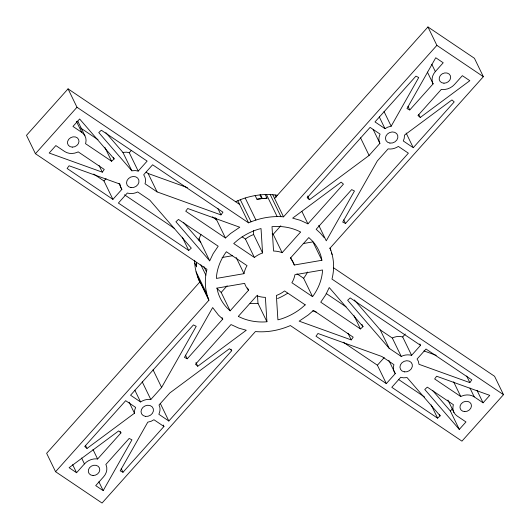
<?xml version="1.0" encoding="UTF-8"?>
<svg xmlns="http://www.w3.org/2000/svg" width="530" height="530" viewBox="0 0 530 530"><rect width="100%" height="100%" fill="white"/><g stroke="black" fill="none" stroke-linecap="round" stroke-linejoin="round"><path stroke-width="0.79" d="M239.633 204.441L68.052 88.861L26.5 135.322L35.43 153.713L206.972 269.313C204.315 279.476 204.852 290.486 208.919 300.205L55.57 471.713L102.051 503.036L255.414 331.561C267.332 332.621 279.423 330.316 290.367 325.559L461.948 441.139L503.5 394.678L494.569 376.287L333.317 267.623M198.492 240.024L200.989 234.445M209.694 260.839L213.166 253.645L218.188 246.211L178.464 219.44L175.914 221.765L209.694 260.839L198.975 238.772M103.178 490.647L131.95 439.834L129.161 438.429L105.808 464.538L106.219 465.3A13.21 11.104 -25.9 0 1 103.595 476.808L95.711 485.619L103.178 490.647L98.891 481.823M161.61 387.45L196.226 326.321L193.437 324.91L130.559 395.214L140.563 401.959C143.557 400.031 147.254 398.924 150.811 399.514L161.61 387.45L153.037 369.788M391.16 126.213L418.726 77.532L415.931 76.128L374.988 121.913L384.985 128.657L387.668 127.18L391.16 126.213L384.018 111.499M102.31 172.171L104.271 169.441L78.155 151.845L77.234 152.322A13.21 11.104 -25.9 0 1 64.673 151.52L55.855 145.578L49.184 153.037L102.31 172.171L99.097 165.546M220.977 214.908L222.938 212.179L152.607 164.784L143.663 174.781C145.531 177.318 146.088 180.79 145.001 183.751L157.072 191.893L220.977 214.908L217.764 208.283M351.231 339.902L353.199 337.173L313.495 310.401L308.367 314.893L299.159 321.147L351.231 339.902L348.018 333.277M469.852 382.627L471.819 379.897L426.014 349.031L417.07 359.029L418.362 361.261L418.972 364.296L469.852 382.627L466.638 376.002M312.548 296.661L291.884 282.735L292.739 281.218A26.526 22.3 -25.9 0 0 294.912 274.726L322.512 269.982L322.412 272.142A54.729 46.004 -25.9 0 1 312.839 296.296L312.548 296.661L303.617 278.263L303.909 277.899A54.729 46.004 -25.9 0 0 307.645 272.016M35.43 153.713L76.983 107.252L68.052 88.861M119.005 183.479L121.86 189.362L112.916 199.359L103.986 180.969L106.093 178.617M105.848 132.672L122.92 152.415L126.451 152.17L129.267 152.706L131.367 150.354M138.197 171.097L147.135 161.1L101.336 130.234L98.779 132.56L131.851 170.806L135.388 170.567L138.197 171.097L129.267 152.706M274.586 198.439L427.949 26.964L474.429 58.287L483.36 76.684L330.011 248.192C334.085 257.905 334.622 268.915 331.959 279.078L503.5 394.678M76.983 107.252L248.563 222.839C259.508 218.082 271.599 215.776 283.523 216.836L436.879 45.361L427.949 26.964M247.523 287.976L248.596 290.182L230.126 310.838L221.195 292.441L227.171 285.763M282.132 252.684L280.542 252.121A26.526 22.3 -25.9 0 0 273.553 251.035L272.009 226.654L274.427 226.449A54.729 46.004 -25.9 0 1 300.232 231.822L300.603 232.034L282.132 252.684L273.202 234.293L280.807 225.787M120.966 432.891L118.707 430.89L69.112 467.699L76.578 472.727L84.456 463.909A13.21 11.104 -25.9 0 1 96.652 458.854L97.606 459.007L120.966 432.891L120.25 431.42M433.123 83.859L432.712 83.091A13.21 11.104 -25.9 0 1 435.335 71.583L443.219 62.772L435.753 57.743L406.98 108.557L409.769 109.968L433.123 83.859L427.405 72.087M307.93 223.839L343.44 184.135L341.181 182.135L292.659 218.141L300.272 220.301L307.93 223.839L301.855 211.338M379.917 143.352C378.347 140.516 378.731 136.965 380.096 134.123L370.099 127.379L307.195 197.71L309.46 199.711L369.092 155.449L379.917 143.352L373.127 129.373M163.949 426.478L153.945 419.74L151.262 421.217L147.771 422.185L120.204 470.859L123 472.263L163.949 426.478L163.233 425.007M231.736 350.681L229.47 348.687L169.839 392.942L159.013 405.046C160.583 407.875 160.199 411.432 158.834 414.275L168.832 421.012L231.736 350.681L231.02 349.21M345.494 223.481L408.372 153.177L398.375 146.432C395.373 148.36 391.677 149.473 388.119 148.877L377.32 160.948L342.705 222.077L345.494 223.481L343.712 219.804M413.261 147.711L454.21 101.926L451.951 99.925L404.456 135.17L404.244 138.35L403.257 140.967L413.261 147.711L406.119 132.997M388.834 360.367L395.267 373.61L386.324 383.607L377.393 365.216L384.23 357.571M354.345 299.953L380.229 329.892L392.333 338.054C395.466 336.384 399.256 336.013 402.674 336.954L405.304 334.013M420.548 345.348L350.191 297.933L347.634 300.258L389.159 348.29L401.263 356.445C404.397 354.782 408.186 354.411 411.605 355.345L420.548 345.348L419.833 343.877M459.298 429.406L424.768 389.47L427.319 387.145L453.448 404.748L453.137 405.642A13.21 11.104 -25.9 0 0 457.151 416.004L465.969 421.946L459.298 429.406L450.367 411.015L452.415 408.716M483.075 402.82L489.746 395.36L436.621 376.227L434.66 378.95L460.782 396.553L461.696 396.076A13.21 11.104 -25.9 0 1 474.257 396.877L483.075 402.82L477 390.312M222.766 319.1L218.42 315.072L212.662 307.572L184.46 357.386L187.256 358.79L222.766 319.1L222.057 317.629M76.426 121.35L81.779 132.387A13.21 11.104 -25.9 0 1 85.794 142.755L85.482 143.643L111.611 161.252L114.169 158.927L113.453 157.45M188.74 250.458L191.297 248.133L149.771 200.108L137.667 191.946C134.534 193.616 130.744 193.987 127.326 193.046L118.389 203.043L188.74 250.458L182.313 237.215M363.017 326.626L329.236 287.551L325.764 294.753L320.743 302.18L360.466 328.951L363.017 326.626L361.95 324.42M440.152 415.838L407.08 377.585L403.549 377.83L400.733 377.294L391.796 387.298L437.594 418.163L440.152 415.838L439.436 414.361M225.442 237.996L230.563 233.498L239.772 227.244L187.7 208.495L185.739 211.218L225.442 237.996L215.796 218.128M420.23 117.501L469.818 80.699L462.359 75.671L454.475 84.482A13.21 11.104 -25.9 0 1 442.278 89.543L441.324 89.384L417.965 115.5L420.23 117.501L418.799 114.559M86.98 448.466L134.474 413.221L134.686 410.048L135.673 407.424L125.67 400.687L84.721 446.472L86.98 448.466L85.555 445.525M197.75 366.257L246.271 330.25L238.659 328.09L231.007 324.552L195.49 364.262L197.75 366.257L195.968 362.58M242.111 236.817L245.443 239.063L246.927 237.977A26.526 22.3 -25.9 0 1 253.638 234.532L253.38 230.47M254.38 257.461L255.857 256.368A26.526 22.3 -25.9 0 1 262.569 252.929L261.025 228.543L257.819 229.417A54.729 46.004 -25.9 0 0 237.725 240.083L233.717 243.535L254.38 257.461L245.443 239.063M235.565 201.744C248.557 195.689 263.304 193.099 277.528 195.305M255.168 195.57L256.951 199.253L261.754 198.591L259.972 194.914M222.096 257.507L232.65 255.692M303.226 243.555L312.965 241.879L321.895 260.276L294.302 265.02A26.526 22.3 -25.9 0 0 291.354 259.409L290.334 258.209L308.805 237.559L312.13 240.719A54.729 46.004 -25.9 0 1 321.352 257.487L321.895 260.276M244.019 273.666L216.419 278.416L216.518 276.249A54.729 46.004 -25.9 0 1 226.091 252.101L226.383 251.737L247.046 265.656L246.192 267.173A26.526 22.3 -25.9 0 0 244.019 273.666L236.155 257.481M256.951 199.253L261.754 198.591M260.522 194.861L262.31 198.538L267.007 198.227L265.225 194.55M266.928 321.736L265.378 297.356A26.526 22.3 -25.9 0 1 258.388 296.27L256.798 295.707L238.328 316.357L238.699 316.576A54.729 46.004 -25.9 0 0 264.51 321.948L266.928 321.736L257.991 303.345L255.573 303.551A54.729 46.004 -25.9 0 1 250.067 303.505M262.31 198.538L267.007 198.227M272.142 233.915L273.202 234.293M146.128 172.137L148.142 173.495L187.408 187.64M312.766 310.871L316.655 312.269M423.914 350.9L436.25 355.345M436.879 45.361L483.36 76.684M80.573 127.955L97.99 139.695M296.952 273.772L303.617 278.263M326.195 293.481L346.057 306.863M212.398 216.83L216.505 219.599M81.779 132.387L72.968 126.445L79.632 118.985L114.169 158.927M93.73 174.059L103.986 180.969M124.484 194.782L174.344 228.384M343.255 342.208L377.393 365.216M398.587 379.5L424.563 397.003M112.916 199.359L67.111 168.494L69.079 165.771L119.959 184.095L120.568 187.13L121.86 189.362M386.324 383.607L315.993 336.212L317.954 333.489L381.858 356.505L393.936 364.647C392.843 367.608 393.399 371.073 395.267 373.61M221.195 292.441L217.87 289.281A54.729 46.004 -25.9 0 1 216.79 288.068M230.126 310.838L226.8 307.672A54.729 46.004 -25.9 0 1 217.578 290.904L217.035 288.121L244.635 283.371A26.526 22.3 -25.9 0 0 247.576 288.989L248.596 290.182M432.559 390.418L450.367 411.015M183.605 222.6L200.764 242.448M324.294 237.798L320.511 233.319L316.165 229.291L351.682 189.601L354.471 191.012L326.268 240.819L318.769 225.369M194.689 260.29C194.59 267.816 196.511 275.335 199.989 282M431.764 64.229L435.335 71.583M407.987 106.291L409.769 109.968M379.268 116.885L384.985 128.657M360.519 137.793L369.092 155.449M469.971 388.046L474.257 396.877M453.634 381.839L460.782 396.553M447.923 400.051L453.998 412.559M402.674 336.954L411.605 355.345M431.168 404.92L437.594 418.163M392.333 338.054L401.263 356.445M380.229 329.892L389.159 348.29M307.672 196.027L309.46 199.711M329.793 248.086L330.866 250.292M331.409 253.009L332.118 254.48M354.033 315.708L360.466 328.951M275.116 194.941L276.19 197.147M272.804 194.762L283.523 216.836M270.207 194.563L280.926 216.637M266.444 194.523L277.163 216.598M290.725 257.659L294.302 265.02M245.198 197.988L255.917 220.063M240.322 199.704L251.041 221.778M237.844 200.764L248.563 222.839M253.638 234.532L262.569 252.929M215.173 217.744L216.247 219.95M203.891 266.55L206.395 271.698M200.83 264.815L205.832 275.116M194.742 263.132L196.531 266.809L196.451 262.542L196.531 266.809M196.093 271.844L206.813 293.911M148.142 173.495L157.072 191.893M197.352 276.031L208.065 298.099M198.2 278.131L208.919 300.205M198.982 280.065L200.413 283.013M122.92 152.415L131.851 170.806M104.827 147.274L111.611 161.252M77.791 121.125L84.932 135.839M185.467 355.113L187.256 358.79M160.259 403.356L168.832 421.012M142.239 381.858L150.811 399.514M134.845 390.186L140.563 401.959M129.115 402.184L134.474 413.221M121.211 468.586L123 472.263M92.962 449.44L97.606 459.007M81.6 458.026L84.456 463.909M72.643 464.631L76.578 472.727M55.57 471.713L46.64 453.316L199.989 281.808L200.512 283.099M257.481 295.217L257.991 303.345M287.644 293.229A54.729 46.004 -25.9 0 1 277.541 298.589M305.22 304.863L301.206 308.308A54.729 46.004 -25.9 0 1 281.112 318.974L277.912 319.848L276.362 295.468A26.526 22.3 -25.9 0 0 283.073 292.023L284.557 290.937L305.22 304.863M464.757 411.611A5.929 4.982 -25.9 0 0 471.097 403.986A5.929 4.982 -25.9 0 0 461.259 403.727A5.929 4.982 -25.9 0 0 464.757 411.611M404.383 371.855A6.42 5.393 -25.9 0 0 412.234 364.296A6.42 5.393 -25.9 0 0 401.892 362.805A6.42 5.393 -25.9 0 0 404.383 371.855M93.081 475.529A5.929 4.982 -25.9 0 0 99.421 467.904A5.929 4.982 -25.9 0 0 89.583 467.645A5.929 4.982 -25.9 0 0 93.081 475.529M145.465 416.388A6.42 5.393 -25.9 0 0 153.316 408.829A6.42 5.393 -25.9 0 0 142.974 407.332A6.42 5.393 -25.9 0 0 145.465 416.388M72.279 147.128A5.929 4.982 -25.9 0 0 78.619 139.496A5.929 4.982 -25.9 0 0 68.781 139.238A5.929 4.982 -25.9 0 0 72.279 147.128M130.976 187.607A6.42 5.393 -25.9 0 0 138.827 180.048A6.42 5.393 -25.9 0 0 128.485 178.557A6.42 5.393 -25.9 0 0 130.976 187.607M443.954 83.203A5.929 4.982 -25.9 0 0 450.295 75.578A5.929 4.982 -25.9 0 0 440.457 75.32A5.929 4.982 -25.9 0 0 443.954 83.203M389.894 143.08A6.42 5.393 -25.9 0 0 397.745 135.521A6.42 5.393 -25.9 0 0 387.397 134.03A6.42 5.393 -25.9 0 0 389.894 143.08"/></g></svg>
